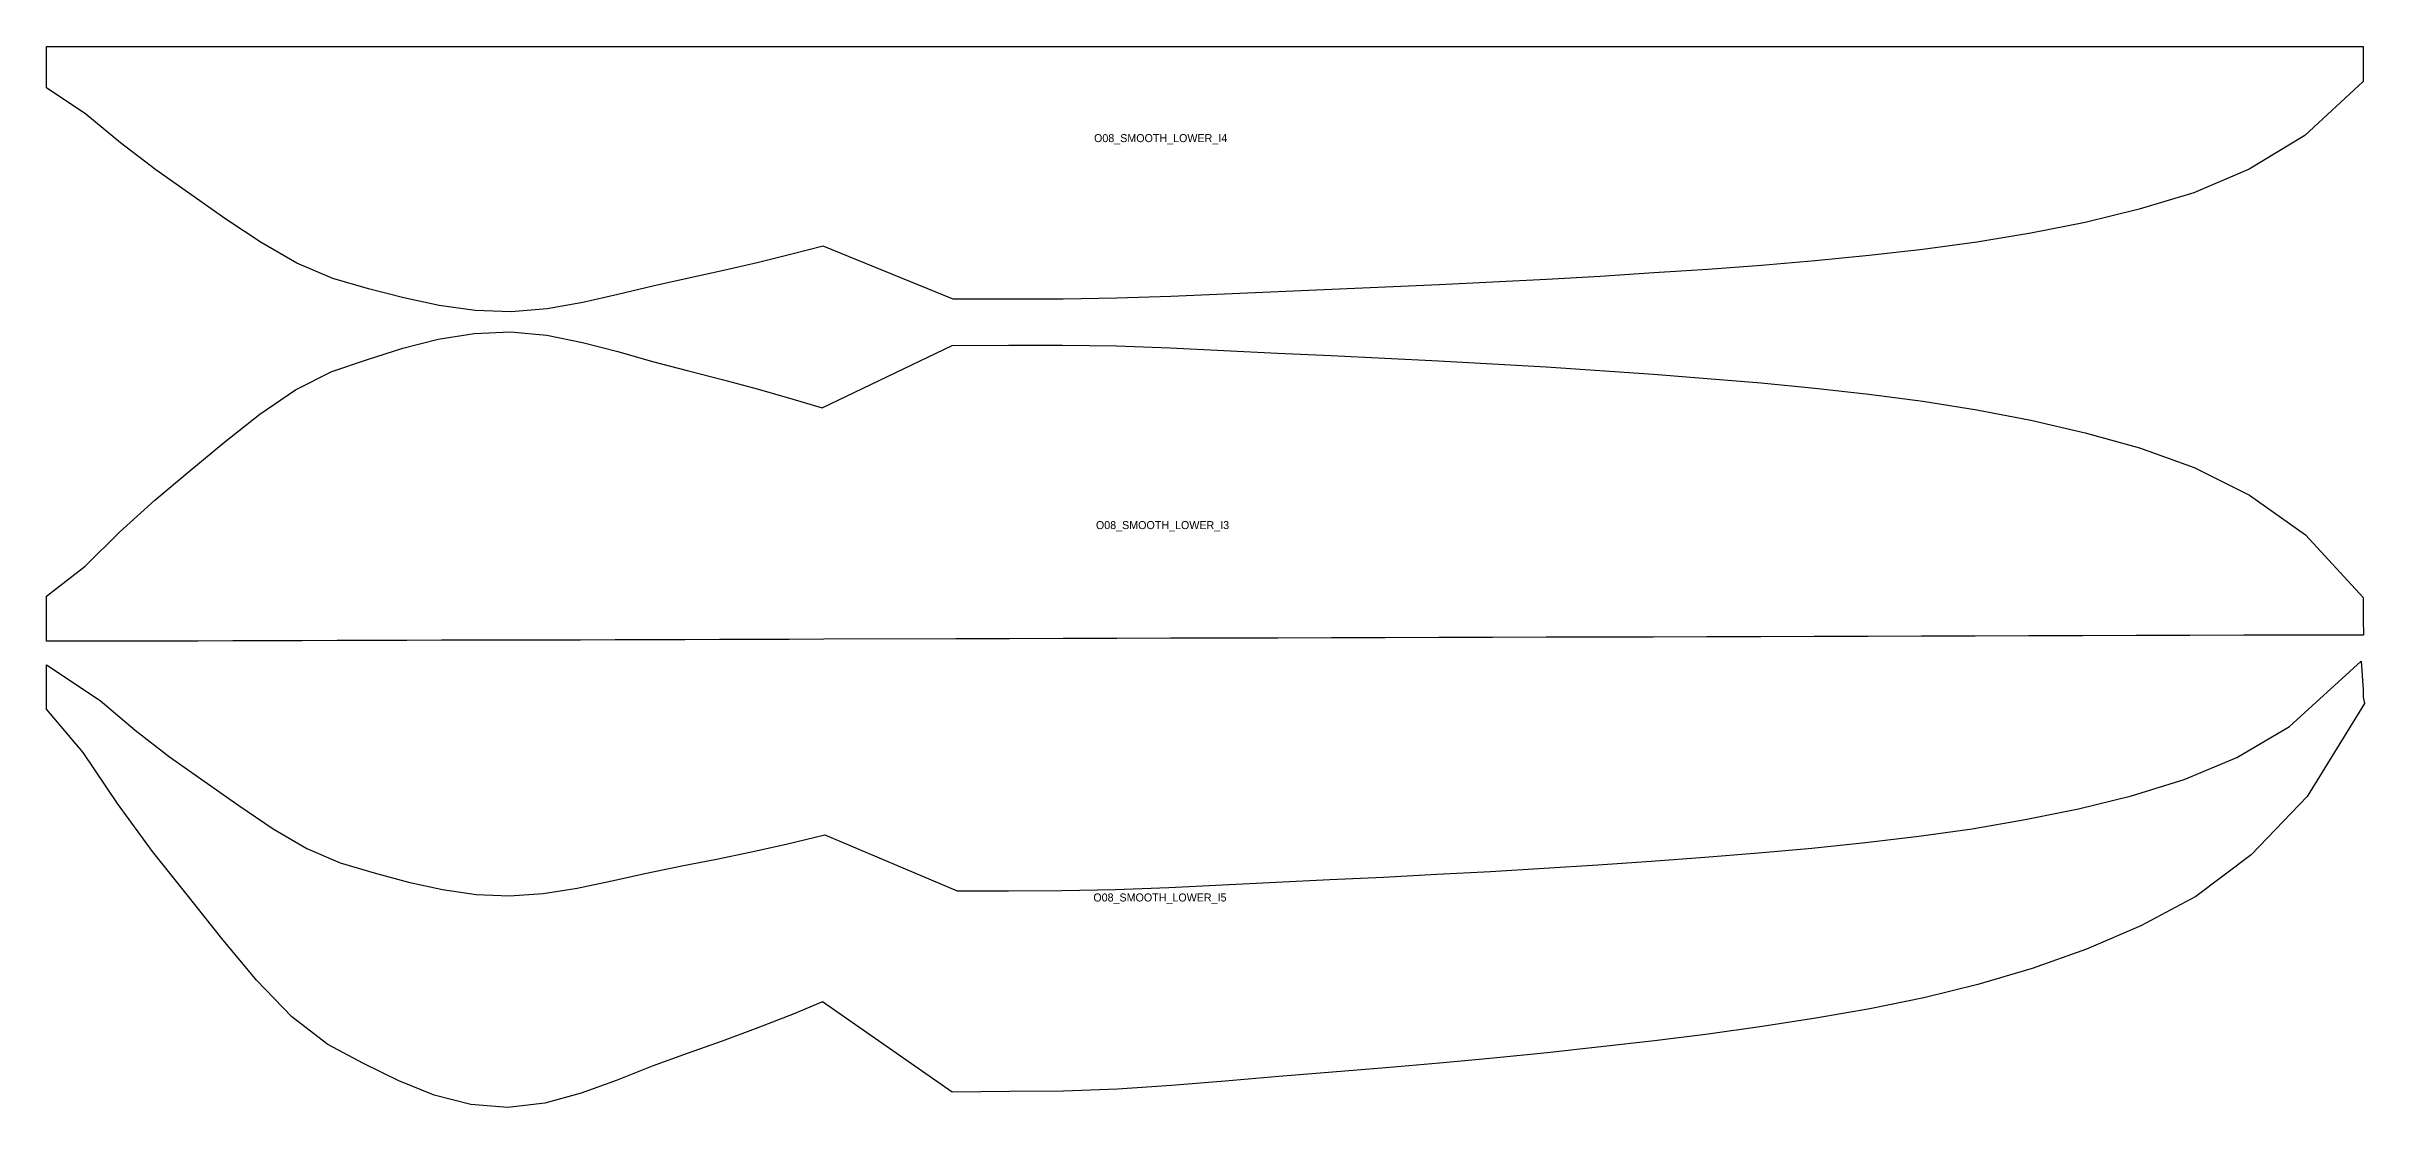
# Model space of a CAD drawing. Header units: millimetres. Extents: x 15 to 21550, y 15 to 1461.
# Drawn here: x 3006 to 5324, y 15 to 1076 of the extents above; entities that cross this region are included whole.
import ezdxf

# ---------------------------------------------------------------- set-up
doc = ezdxf.new("R2010")
doc.units = ezdxf.units.MM

msp = doc.modelspace()

# ---------------------------------------------------------------- linework, layer by layer
for points in [[(3006.3, 1076), (3053.1, 1076), (3087.8, 1076), (3122.9, 1076), (3157.7, 1076), (3192.6, 1076), (3227.3, 1076), (3262.1, 1076), (3296.9, 1076), (3331.7, 1076), (3366.4, 1076), (3401.2, 1076), (3436, 1076), (3470.8, 1076), (3505.5, 1076), (3540.3, 1076), (3575.1, 1076), (3609.9, 1076), (3644.6, 1076), (3679.4, 1076), (3714.2, 1076), (3748.9, 1076), (3783.7, 1076), (3915.6, 1076), (3969.2, 1076), (4022.9, 1076), (4076.5, 1076), (4130.2, 1076), (4183.8, 1076), (4237.5, 1076), (4291.1, 1076), (4344.8, 1076), (4398.4, 1076), (4452.1, 1076), (4505.8, 1076), (4559.4, 1076), (4613.1, 1076), (4666.7, 1076), (4720.4, 1076), (4774, 1076), (4827.7, 1076), (4881.3, 1076), (4935, 1076), (4988.6, 1076), (5042.3, 1076), (5096, 1076), (5149.6, 1076), (5203.4, 1076), (5257.3, 1076), (5323.1, 1076), (5323.1, 1060.3), (5323.1, 1056.6), (5323.1, 1053), (5323.1, 1049.5), (5323.1, 1040.9), (5264.6, 987), (5208.9, 953.3), (5153.7, 929.7), (5099.1, 913.1), (5044.9, 900), (4990.8, 889.2), (4936.8, 880.2), (4882.8, 872.9), (4828.9, 866.9), (4775.1, 861.7), (4721.3, 857.1), (4667.6, 853.1), (4613.8, 849.5), (4560.1, 846.1), (4506.4, 843), (4452.7, 840.2), (4399, 837.6), (4345.3, 835.2), (4291.6, 832.9), (4238, 830.7), (4184.4, 828.3), (4130.6, 826), (4076.8, 824.2), (4023, 823.4), (3969.2, 823.4), (3913.2, 823.4), (3782.9, 876.1), (3751.8, 868.2), (3716.9, 859.7), (3682, 851.6), (3647.2, 844.1), (3612.6, 836.3), (3577.8, 827.8), (3542.7, 819.8), (3507.1, 813.7), (3471.1, 810.7), (3435, 812), (3399.2, 816.9), (3363.7, 824.5), (3328.5, 833.7), (3292.9, 844.1), (3256.8, 859.4), (3221, 879.9), (3185.8, 903.4), (3150.8, 927.9), (3115.8, 952.6), (3080.3, 979.7), (3045.9, 1008.4), (3006.3, 1034.4), (3006.3, 1045.2), (3006.3, 1049.7), (3006.3, 1054.4), (3006.3, 1059.2), (3006.3, 1076)], [(3006.3, 526.3), (3045.1, 556.4), (3079.4, 590.4), (3114.8, 622.4), (3149.8, 651.5), (3184.6, 680.5), (3219.8, 708.3), (3255.5, 732.6), (3291.7, 750.8), (3327.3, 763.1), (3362.6, 774.2), (3398.1, 783.2), (3434.1, 789.1), (3470.4, 790.7), (3506.6, 787.3), (3542.4, 780.1), (3577.7, 770.8), (3612.5, 760.9), (3647.1, 751.8), (3681.9, 743), (3716.9, 733.6), (3751.8, 723.7), (3782.2, 714.6), (3912.1, 777), (3968.5, 777.2), (4022.3, 777.3), (4076.2, 776.5), (4130, 774.6), (4183.8, 772), (4237.4, 769.3), (4291.1, 766.8), (4344.7, 764.3), (4398.4, 761.6), (4452.2, 758.7), (4505.9, 755.5), (4559.6, 752), (4613.4, 748.2), (4667.1, 744.1), (4720.9, 739.5), (4774.7, 734.3), (4828.6, 728.2), (4882.5, 721.3), (4936.6, 712.8), (4990.7, 702.4), (5044.9, 689.7), (5099.2, 674.5), (5154, 655), (5209.3, 627.4), (5265.2, 587.8), (5323.1, 525.1), (5323.1, 517.3), (5323.1, 513.9), (5323.1, 510.5), (5323.1, 506.9), (5323.1, 503.2), (5323.2, 487.5), (5257.5, 487.3), (5203.5, 487.2), (5149.7, 487), (5096.1, 486.9), (5042.4, 486.7), (4988.8, 486.6), (4935.1, 486.4), (4881.4, 486.3), (4827.8, 486.1), (4774.1, 486), (4720.5, 485.8), (4666.8, 485.7), (4613.2, 485.5), (4559.5, 485.4), (4505.9, 485.2), (4452.2, 485.1), (4398.6, 484.9), (4344.9, 484.8), (4291.3, 484.6), (4237.6, 484.5), (4183.9, 484.3), (4130.3, 484.2), (4076.6, 484), (4023, 483.9), (3969.3, 483.7), (3915.7, 483.6), (3783.8, 483.2), (3749.1, 483.1), (3714.3, 483), (3679.5, 482.9), (3644.7, 482.8), (3610, 482.7), (3575.2, 482.6), (3540.4, 482.5), (3505.6, 482.4), (3470.9, 482.3), (3436.1, 482.3), (3401.3, 482.2), (3366.6, 482.1), (3331.8, 482), (3297, 481.9), (3262.2, 481.8), (3227.5, 481.7), (3192.7, 481.6), (3157.8, 481.5), (3123, 481.5), (3087.9, 481.4), (3053.2, 481.3), (3006.4, 481.2), (3006.4, 498), (3006.3, 502.7), (3006.3, 507.4), (3006.3, 511.9), (3006.3, 516.3), (3006.3, 526.3)], [(3006.5, 457.8), (3060.1, 422), (3095.1, 392.5), (3129.5, 365.8), (3164.1, 341.3), (3198.7, 316.9), (3233, 293.8), (3266.7, 274.2), (3300.1, 259.8), (3334, 249.8), (3368.3, 240.5), (3402.3, 233), (3436, 228.1), (3469.4, 226.6), (3503, 229), (3537.1, 234.4), (3571.6, 241.6), (3606.5, 249.4), (3641.6, 256.7), (3676.5, 263.5), (3711.3, 270.8), (3746.1, 278.5), (3784.7, 287.6), (3917.1, 231.7), (3968.3, 231.8), (4021.8, 232), (4075.3, 233), (4128.7, 235.1), (4182.3, 237.7), (4235.9, 240.4), (4289.6, 243), (4343.2, 245.5), (4396.8, 248.3), (4450.4, 251.2), (4504, 254.3), (4557.6, 257.8), (4611.1, 261.4), (4664.7, 265.3), (4718.2, 269.7), (4771.7, 274.5), (4825.2, 280), (4878.6, 286.3), (4931.9, 293.8), (4985.1, 302.9), (5038.3, 313.8), (5091.4, 326.8), (5144.1, 342.9), (5196.6, 365.2), (5249.2, 396.2), (5321.1, 461.2), (5322.8, 432.8), (5322.9, 429.4), (5322.8, 426.7), (5322.9, 425.5), (5324.4, 419.1), (5267, 326.2), (5210.8, 267.7), (5155.5, 226.2), (5100.6, 196.8), (5046.2, 173.5), (4991.9, 154.1), (4937.7, 138), (4883.6, 124.8), (4829.6, 113.9), (4775.7, 104.3), (4721.9, 96), (4668.1, 88.6), (4614.4, 81.9), (4560.7, 75.7), (4506.9, 69.9), (4453.2, 64.5), (4399.5, 59.5), (4345.8, 54.9), (4292.2, 50.5), (4238.6, 46.2), (4185, 41.6), (4131.2, 37.1), (4077.3, 33.5), (4023.3, 31.6), (3969.5, 31.1), (3912, 30.3), (3782.3, 120.7), (3753, 108.6), (3717.6, 94.7), (3682.2, 81.5), (3647, 69.2), (3612.1, 56.4), (3576.9, 42.5), (3541.1, 29.5), (3504.7, 19.5), (3467.7, 15), (3430.6, 18), (3394.2, 27.6), (3358.6, 41.9), (3323.4, 59.1), (3287.8, 78.2), (3251.9, 105.9), (3216.5, 142.5), (3181.8, 184.2), (3147.2, 227.6), (3112.5, 271.2), (3077.4, 319.1), (3043.2, 370.1), (3006.3, 413.4), (3006.3, 420.7), (3006.3, 423.9), (3006.3, 427.5), (3006.3, 431.4), (3006.5, 457.8)]]:
    msp.add_lwpolyline(points, close=True)

# ---------------------------------------------------------------- texts
for s, p in [('O08_SMOOTH_LOWER_I4', (4053.9, 980.3)), ('O08_SMOOTH_LOWER_I3', (4055.8, 593.4)), ('O08_SMOOTH_LOWER_I5', (4053.2, 221.1))]:
    msp.add_text(s, height=8).set_placement(p)

doc.saveas('drawing.dxf')
